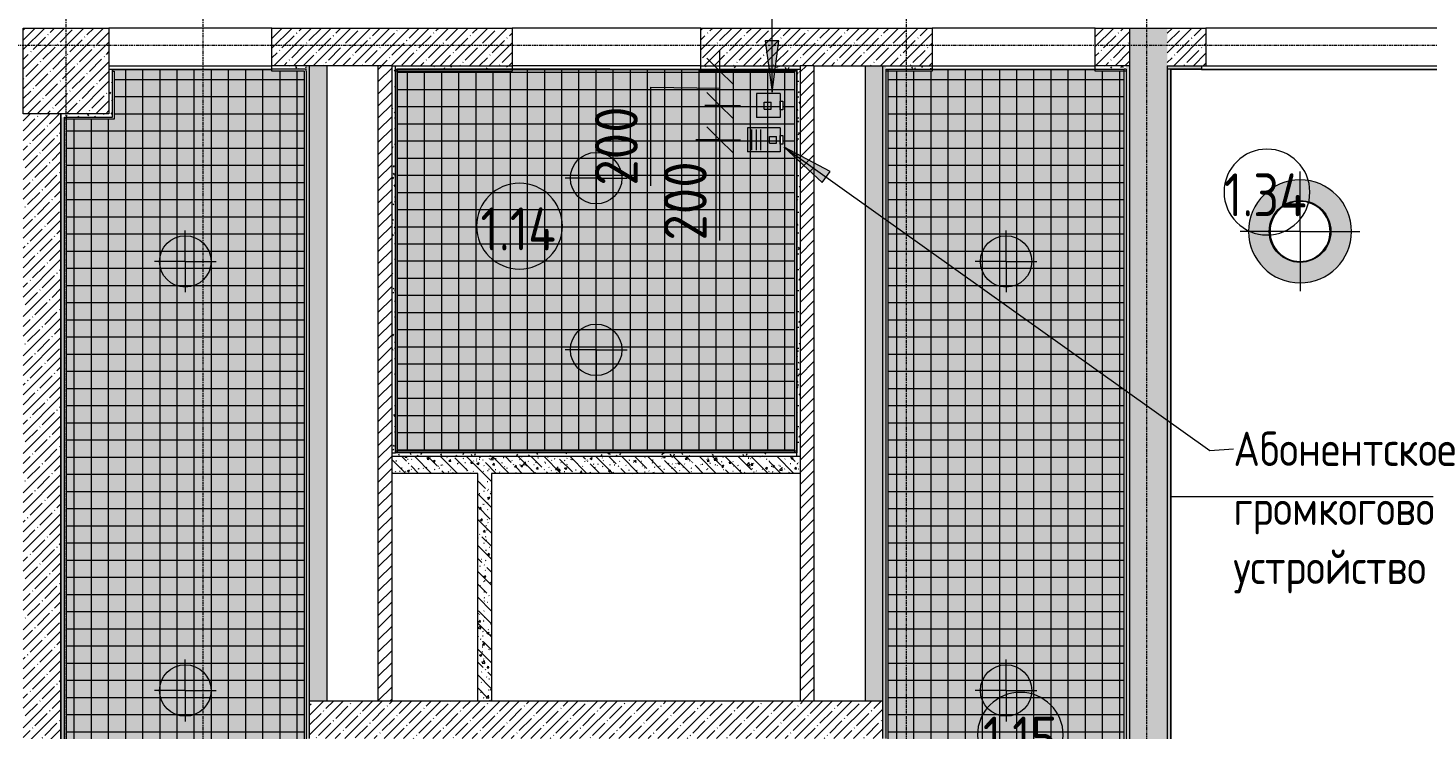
# Model space of a CAD drawing. Header units: millimetres. Extents: x 35928 to 232966, y -8553 to 29000.
# Drawn here: x 65438 to 73600, y 3810 to 7900 of the extents above; entities that cross this region are included whole.
import ezdxf

# ---------------------------------------------------------------- set-up
doc = ezdxf.new("R2010")
doc.units = ezdxf.units.MM
doc.linetypes.add('Осевая', pattern=[31.75, 6.35, -4.7625, 15.875, -4.7625])
for name, color, linetype, lineweight in [('A-ANNO-DIMS', 7, 'Continuous', 9), ('A-ANNO-DIMS-100', 7, 'Continuous', 9), ('A-ANNO-NOTE', 7, 'Continuous', 9), ('A-AREA-IDEN', 7, 'Continuous', 9), ('A-CLNG-PATT', 7, 'Continuous', 9), ('A-WALL', 7, 'Continuous', 9), ('I-WALL', 7, 'Continuous', 9), ('Q-SPCQ', 7, 'Continuous', 9), ('S-COLS', 7, 'Continuous', 9), ('S-STRS-MBND', 7, 'Continuous', 9), ('Оси-2', 7, 'Осевая', 9)]:
    doc.layers.add(name, color=color, linetype=linetype, lineweight=lineweight)
for name, color, linetype, lineweight, true_color in [('A-CLNG-1', 7, 'Continuous', 9, 0xeaeaea), ('A-WALL-1', 7, 'Continuous', 9, 0x3c3c3c), ('A-WALL-FNSH-1', 7, 'Continuous', 9, 0x3c3c3c), ('G-ANNO-TEXT-1', 7, 'Continuous', 9, 0x3c3c3c), ('I-WALL-1', 7, 'Continuous', 9, 0x535353), ('Q-SPCQ-3', 7, 'Continuous', 9, 0x008040), ('S-COLS-1', 9, 'Continuous', 9, 0x808080), ('S-COLS-2', 7, 'Continuous', 9, 0x3c3c3c)]:
    doc.layers.add(name, color=color, linetype=linetype, lineweight=lineweight, true_color=true_color)
doc.layers.add('A-CLNG-PATT-1', color=7, linetype='Continuous', lineweight=9, transparency=1)
doc.styles.add('GOST Common', font='GOST_Common.ttf', dxfattribs={"width": 0.9, "height": 250})
doc.styles.add('GOST Common_1', font='GOST_Common.ttf', dxfattribs={"width": 0.9, "height": 200})
doc.styles.add('ISOCPEUR', font='isocpeur.ttf', dxfattribs={"width": 0.9, "height": 250})
doc.dimstyles.new('ISO-2_5_0_9К_БОЛЬШОЙ_1', dxfattribs={"dimscale": 304.8, "dimtxt": 248.995294, "dimasz": 0.492126, "dimexe": 0.393701, "dimexo": 0.984252, "dimgap": 0, "dimtad": 1, "dimdec": 0, "dimrnd": 10, "dimzin": 0, "dimdsep": 46, "dimtxsty": 'ISOCPEUR', "dimblk1": 'OBLIQUE', "dimblk2": 'OBLIQUE', "dimsah": 1, "dimcen": 0.09, "dimdle": 0.393701, "dimazin": 0, "dimtfac": 1, "dimtdec": 4, "dimtix": 1, "dimtmove": 1, "dimatfit": 3, "dimfxl": 1, "dimtvp": 1, "dimtolj": 1, "dimtzin": 0, "dimarcsym": 2})
pattern_1 = [(45, (0, 0), (-57.02463, 57.02463), []), (45, (57.025, 0), (-57.02463, 57.02463), [100.806, -20.161, 3.353, -16.808])]
pattern_2 = [(45, (0, 0), (-35.35534, 35.35534), [])]
pattern_3 = [(135, (0, 0), (-75.43415, -75.43415), [106.68, -17.78, 3.556, -17.78]), (135, (0, 75.39), (-75.43415, -75.43415), []), (50, (0, 0), (127.52922, -11.15758), [13.335, -146.685]), (355, (0, 0), (-24.66966, 133.74002), [10.668, -117.348]), (100.451, (10.63, -0.93), (102.85973, 122.58178), [11.333, -124.663]), (46.184, (0, 35.56), (189.75516, -29.43036), [20.002, -220.027]), (96.636, (15.81, 33.1), (166.1822, 173.1996), [17, -186.995]), (351.184, (0, 35.56), (166.18393, 173.1976), [16.002, -176.022]), (21, (17.78, 26.67), (106.13027, -71.58603), [13.335, -146.685]), (326, (17.78, 26.67), (43.26188, 128.93175), [10.668, -117.348]), (71.451, (26.62, 20.7), (149.39198, 57.34505), [11.333, -124.663]), (37.5, (0, 0), (2.162228, 59.188357), [3.353, -112.573, 3.353, -115.773, -117.792]), (37.5, (0, 0), (2.162228, 59.188357), [-235.052, 3.353, -114.44]), (7.5, (0, 0), (46.77386, 70.12615), [3.353, -64.567, 3.353, -109.906, -44.894]), (7.5, (0, 0), (46.77386, 70.12615), [-181.178, 3.353, -41.542]), (327.5, (-39.65, 0), (94.91367, -4.010093), [3.353, -41.097, 3.353, -135.331, -184.023]), (327.5, (-39.65, 0), (94.91367, -4.010093), [-183.134, 3.353, -180.67]), (317.5, (-57.43, 0), (103.69057, 17.79882), [3.353, -54.432, 3.353, -88.748, -130.683]), (317.5, (-57.43, 0), (103.69057, 17.79882), [-149.885, 3.353, -127.33])]
pattern_4 = [(0, (0, 0), (121.92, 30.48), [10.058, -81.382, 10.058, -81.382, -487.68]), (0, (0, 0), (121.92, 30.48), [-182.88, 10.058, -172.822, 10.058, -81.382, -213.36]), (0, (0, 0), (121.92, 30.48), [-457.2, 10.058, -50.902, 10.058, -142.342]), (120, (45.72, 15.24), (-87.356454, 90.345817), [10.058, -81.382, 10.058, -81.382, -487.68]), (120, (45.72, 15.24), (-87.356454, 90.345817), [-182.88, 10.058, -172.822, 10.058, -81.382, -213.36]), (120, (45.72, 15.24), (-87.356454, 90.345817), [-457.2, 10.058, -50.902, 10.058, -142.342]), (240, (60.96, 76.2), (-34.563546, -120.825817), [10.058, -81.382, 10.058, -81.382, -487.68]), (240, (60.96, 76.2), (-34.563546, -120.825817), [-182.88, 10.058, -172.822, 10.058, -81.382, -213.36]), (240, (60.96, 76.2), (-34.563546, -120.825817), [-457.2, 10.058, -50.902, 10.058, -142.342])]

# ---------------------------------------------------------------- blocks, each defined once
blk = doc.blocks.new('BSC_Колонна _Прямоугольная - 500х500-V13-Сводный план потолков 1 этажа в осях 12-23')
at = {"layer": 'S-COLS-1'}
h = blk.add_hatch(dxfattribs=at)
h.set_pattern_fill('FP_15', color=256, style=0, pattern_type=2)
h.set_pattern_definition([(45, (-65660, -7650), (-57.02463, 57.02463), []), (45, (-65602.975, -7650), (-57.02463, 57.02463), [100.806, -20.161, 3.353, -16.808])])
h.paths.add_polyline_path([(-250, -250), (250, -250), (250, 250), (-250, 250)])
at = {"layer": 'S-COLS-2'}
for p, q in [((-250, 250), (250, 250)), ((-250, -250), (-250, 250)), ((250, 250), (250, -250)), ((250, -250), (-250, -250))]:
    blk.add_line(p, q, dxfattribs=at)
blk = doc.blocks.new('Проводная влагозащищенная кнопка вызова - Вызывная панель экстренной видеосвязи 2-29717108-Сводный план потолков 1 этажа в осях 12-23')
at = {"layer": 'Q-SPCQ'}
for p, q in [((194.5, 229.8), (54.5, 229.8)), ((54.5, 91.2), (54.5, 229.8)), ((104.1, 184.7), (104.1, 144.7)), ((104.1, 184.7), (144.1, 184.7)), ((144.1, 184.7), (144.1, 144.7)), ((194.5, 91.2), (194.5, 229.8)), ((194.5, 91.2), (54.5, 91.2)), ((104.1, 144.7), (144.1, 144.7))]:
    blk.add_line(p, q, dxfattribs=at)
at = {"layer": 'Q-SPCQ-3'}
for p, q in [((99.5, 91.2), (149.5, 91.2)), ((99.5, 76.2), (99.5, 91.2)), ((149.5, 91.2), (149.5, 76.2)), ((149.5, 76.2), (99.5, 76.2))]:
    blk.add_line(p, q, dxfattribs=at)
blk = doc.blocks.new('Вызывная панель экстренной видеосвязи1 - Вызывная панель экстренной видеосвязи 2-29716235-Сводный план потолков 1 этажа в осях 12-23')
at = {"layer": 'Q-SPCQ'}
for p, q in [((194.5, 282.7), (54.5, 282.7)), ((54.5, 91.2), (54.5, 282.7)), ((64.5, 256.2), (184.5, 256.2)), ((194.5, 91.2), (194.5, 282.7)), ((64.5, 229.8), (184.5, 229.8)), ((64.5, 203.4), (184.5, 203.4)), ((194.5, 91.2), (54.5, 91.2)), ((104.5, 153.4), (104.5, 113.4)), ((104.5, 153.4), (144.5, 153.4)), ((104.5, 113.4), (144.5, 113.4)), ((144.5, 153.4), (144.5, 113.4))]:
    blk.add_line(p, q, dxfattribs=at)
at = {"layer": 'Q-SPCQ-3'}
for p, q in [((99.5, 91.2), (149.5, 91.2)), ((99.5, 76.2), (99.5, 91.2)), ((149.5, 91.2), (149.5, 76.2)), ((149.5, 76.2), (99.5, 76.2))]:
    blk.add_line(p, q, dxfattribs=at)
blk = doc.blocks.new('Марка_Помещения - Номер-25198446-Сводный план потолков 1 этажа в осях 12-23')
at = {"layer": 'A-AREA-IDEN'}
for start, end in [(360, 180), (180, 360)]:
    blk.add_arc((0, 0), 2.5, start, end, dxfattribs=at)
blk = doc.blocks.new('DIMBLOCK51-Сводный план потолков 1 этажа в осях 12-23')
at = {"layer": 'A-ANNO-DIMS-100', "lineweight": 20}
for p, q in [((69471.2, 7449), (69396.2, 7524)), ((69471.2, 7449), (69546.2, 7374)), ((69471.2, 7249), (69396.2, 7324)), ((69471.2, 7249), (69546.2, 7174))]:
    blk.add_line(p, q, dxfattribs=at)
at = {"layer": 'A-ANNO-DIMS-100'}
for p, q in [((69384.7, 7449), (69591.2, 7449)), ((69471.2, 7449), (69384.7, 7449)), ((69471.2, 7129), (69471.2, 7449)), ((69471.2, 7235.1), (69471.2, 7349)), ((69331.8, 7249), (69591.2, 7249)), ((69471.2, 7249), (69331.8, 7249)), ((69471.2, 6661.1), (69471.2, 7235.1))]:
    blk.add_line(p, q, dxfattribs=at)
at = {"layer": 'A-ANNO-DIMS-100', "color": 0, "insert": (69144.6, 6661.1), "char_height": 250, "width": 568.858, "attachment_point": 1, "rotation": 90, "line_spacing_factor": 1.149209, "style": 'ISOCPEUR'}
blk.add_mtext('200', dxfattribs=at)
blk = doc.blocks.new('_Oblique')
at = {"color": 0, "linetype": 'ByBlock', "lineweight": -2}
blk.add_line((-0.5, -0.5), (0.5, 0.5), dxfattribs=at)
blk = doc.blocks.new('DIMBLOCK52-Сводный план потолков 1 этажа в осях 12-23')
at = {"layer": 'A-ANNO-DIMS-100'}
for p, q in [((69471.2, 7449), (69471.2, 7769)), ((69665.2, 7649), (69351.2, 7649)), ((69471.2, 7649), (69665.2, 7649)), ((69069.4, 7555.3), (69471.2, 7549)), ((69069.4, 6981.2), (69069.4, 7555.3)), ((69384.7, 7449), (69591.2, 7449)), ((69471.2, 7449), (69384.7, 7449))]:
    blk.add_line(p, q, dxfattribs=at)
at = {"layer": 'A-ANNO-DIMS-100', "lineweight": 20}
for p, q in [((69471.2, 7649), (69396.2, 7724)), ((69471.2, 7649), (69546.2, 7574)), ((69471.2, 7449), (69396.2, 7524)), ((69471.2, 7449), (69546.2, 7374))]:
    blk.add_line(p, q, dxfattribs=at)
at = {"layer": 'A-ANNO-DIMS-100', "color": 0, "insert": (68742.8, 6981.2), "char_height": 250, "width": 568.858, "attachment_point": 1, "rotation": 90, "line_spacing_factor": 1.149209, "style": 'ISOCPEUR'}
blk.add_mtext('200', dxfattribs=at)

msp = doc.modelspace()

# ---------------------------------------------------------------- hatches: boundary and pattern name
at = {"layer": 'A-CLNG-PATT'}
h = msp.add_hatch(dxfattribs=at)
h.set_pattern_fill('FP_60', color=256, style=0, pattern_type=2)
h.set_pattern_definition([(90, (67007.5, 3900), (100, -6e-15), []), (0, (67007.5, 3900), (0, -100), [])])
h.paths.add_polyline_path([(66650.7, 140), (67060, 140), (67060, 151), (68354, 151), (68354, 3729), (67049, 3729), (67049, 7649), (66860, 7649), (66860, 7660), (65930, 7660), (65930, 7649), (65941, 7649), (65941, 7369), (65661, 7369), (65661, 526.5), (66171, 526.5), (66171, 140)])
h = msp.add_hatch(dxfattribs=at)
h.set_pattern_fill('FP_59', color=256, style=0, pattern_type=2)
h.set_pattern_definition([(180, (68750, 6542.5), (1e-14, 100), []), (90, (68750, 6542.5), (100, -6e-15), [])])
h.paths.add_polyline_path([(67591, 5436), (69909, 5436), (69909, 7649), (69360, 7649), (69360, 7660), (68260, 7660), (68260, 7649), (67591, 7649), (67591, 6284.1)])
h.paths.add_polyline_path([(69823.3, 7223.5), (69823.3, 7273.5), (69838.3, 7273.5), (69838.3, 7223.5)])
h.paths.add_polyline_path([(69838.3, 7423.5), (69823.3, 7423.5), (69823.3, 7473.5), (69838.3, 7473.5)])
h = msp.add_hatch(dxfattribs=at)
h.set_pattern_fill('FP_61', color=256, style=0, pattern_type=2)
h.set_pattern_definition([(90, (70502.5, 3900), (100, -6e-15), []), (0, (70502.5, 3900), (0, -100), [])])
h.paths.add_polyline_path([(71560, 140), (71560, 151), (71549, 151), (71549, 526.5), (71829, 526.5), (71829, 7649), (71660, 7649), (71660, 7660), (70710, 7660), (70710, 7649), (70451, 7649), (70451, 3729), (69176, 3729), (69176, 151), (70660, 151), (70660, 140), (71549, 140)])
at = {"layer": 'A-CLNG-PATT-1'}
for points in [[(66650.7, 140), (67060, 140), (67060, 151), (68354, 151), (68354, 3729), (67049, 3729), (67049, 7649), (66860, 7649), (66860, 7660), (65930, 7660), (65930, 7649), (65941, 7649), (65941, 7369), (65661, 7369), (65661, 526.5), (66171, 526.5), (66171, 140)], [(71560, 140), (71560, 151), (71549, 151), (71549, 526.5), (71829, 526.5), (71829, 7649), (71660, 7649), (71660, 7660), (70710, 7660), (70710, 7649), (70451, 7649), (70451, 3729), (69176, 3729), (69176, 151), (70660, 151), (70660, 140), (71549, 140)]]:
    msp.add_hatch(color=256, dxfattribs=at).paths.add_polyline_path(points)
h = msp.add_hatch(color=256, dxfattribs=at)
h.paths.add_polyline_path([(69909, 5436), (69909, 7649), (69360, 7649), (69360, 7659), (68260, 7659), (68260, 7649), (67591, 7649), (67591, 5436)])
h.paths.add_polyline_path([(69823.3, 7223.5), (69823.3, 7273.5), (69838.3, 7273.5), (69838.3, 7223.5)])
h.paths.add_polyline_path([(69823.3, 7423.5), (69823.3, 7473.5), (69838.3, 7473.5), (69838.3, 7423.5)])
h = msp.add_hatch(color=256, dxfattribs=at)
h.paths.add_polyline_path([(72853.8, 6414.9), (72912.3, 6420.6), (72968.6, 6437.7), (73020.4, 6465.4), (73065.9, 6502.7), (73103.2, 6548.2), (73130.9, 6600), (73148, 6656.3), (73153.8, 6714.9), (73148, 6773.4), (73130.9, 6829.7), (73103.2, 6881.5), (73065.9, 6927), (73020.4, 6964.3), (72968.6, 6992), (72912.3, 7009.1), (72853.8, 7014.9), (72795.2, 7009.1), (72739, 6992), (72687.1, 6964.3), (72641.6, 6927), (72604.3, 6881.5), (72576.6, 6829.7), (72559.5, 6773.4), (72553.8, 6714.9), (72559.5, 6656.3), (72576.6, 6600), (72604.3, 6548.2), (72641.6, 6502.7), (72687.1, 6465.4), (72739, 6437.7), (72795.2, 6420.6)])
h.paths.add_polyline_path([(72853.8, 6539.9), (72808.5, 6545.8), (72766.3, 6563.3), (72730, 6591.1), (72702.2, 6627.4), (72684.7, 6669.6), (72678.8, 6714.9), (72684.7, 6760.1), (72702.2, 6802.4), (72730, 6838.6), (72766.3, 6866.4), (72808.5, 6883.9), (72853.8, 6889.9), (72899.1, 6883.9), (72941.3, 6866.4), (72977.5, 6838.6), (73005.3, 6802.4), (73022.8, 6760.1), (73028.8, 6714.9), (73022.8, 6669.6), (73005.3, 6627.4), (72977.5, 6591.1), (72941.3, 6563.3), (72899.1, 6545.8)])
at = {"layer": 'G-ANNO-TEXT-1'}
for points in [[(69775.7, 7525.9), (69815.2, 7825.9), (69736.2, 7825.9)], [(69846.6, 7205.4), (70068.1, 6999.2), (70113.9, 7063.6)]]:
    msp.add_hatch(color=256, dxfattribs=at).paths.add_polyline_path(points)
at = {"layer": 'I-WALL'}
h = msp.add_hatch(dxfattribs=at)
h.set_pattern_fill('FP_1', color=256, style=0, pattern_type=2)
h.set_pattern_definition(pattern_1)
h.paths.add_polyline_path([(71860, 7680), (71860, 7900), (71660, 7900), (71660, 7680), (71734.6, 7680)])
h.paths.add_polyline_path([(70282, 7680), (70710, 7680), (70710, 7900), (69360, 7900), (69360, 7680), (70020, 7680)])
h.paths.add_polyline_path([(67580, 7680), (68260, 7680), (68260, 7900), (66860, 7900), (66860, 7680), (67560, 7680)])
h = msp.add_hatch(dxfattribs=at)
h.set_pattern_fill('FP_1', color=256, style=0, pattern_type=2)
h.set_pattern_definition(pattern_1)
h.paths.add_polyline_path([(71860, -100), (72080, -100), (72080, 7900), (71860, 7900), (71860, 120)])
h = msp.add_hatch(dxfattribs=at)
h.set_pattern_fill('FP_1', color=256, style=0, pattern_type=2)
h.set_pattern_definition(pattern_1)
h.paths.add_polyline_path([(75480, 7680), (75700, 7680), (75700, 7900), (73705, 7900), (73705, 7680), (75365.9, 7680)])
h.paths.add_polyline_path([(72080, 7680), (72305, 7680), (72305, 7900), (72080, 7900)])
h = msp.add_hatch(dxfattribs=at)
h.set_pattern_fill('FP_58', color=256, style=0, pattern_type=2)
h.set_pattern_definition(pattern_4)
h.paths.add_polyline_path([(67060, 7660), (67060, 7680), (66860, 7680), (66860, 7660)])
h = msp.add_hatch(dxfattribs=at)
h.set_pattern_fill('FP_58', color=256, style=0, pattern_type=2)
h.set_pattern_definition(pattern_4)
h.paths.add_polyline_path([(67080, 3760), (67080, 7680), (67060, 7680), (67060, 3760)])
h = msp.add_hatch(dxfattribs=at)
h.set_pattern_fill('FP_22', color=256, style=0, pattern_type=2)
h.set_pattern_definition(pattern_3)
h.paths.add_polyline_path([(67180, 3980), (67180, 7680), (67080, 7680), (67080, 3980)])
h = msp.add_hatch(dxfattribs=at)
h.set_pattern_fill('FP_38', color=256, style=0, pattern_type=2)
h.set_pattern_definition(pattern_2)
h.paths.add_polyline_path([(67560, 3980), (67560, 7680), (67480, 7680), (67480, 3980)])
h = msp.add_hatch(dxfattribs=at)
h.set_pattern_fill('FP_58', color=256, style=0, pattern_type=2)
h.set_pattern_definition(pattern_4)
h.paths.add_polyline_path([(67560, 5425), (67580, 5426), (67580, 7680), (67560, 7680), (67560, 6284.1)])
h = msp.add_hatch(dxfattribs=at)
h.set_pattern_fill('FP_58', color=256, style=0, pattern_type=2)
h.set_pattern_definition(pattern_4)
h.paths.add_polyline_path([(69360, 7660), (69940, 7660), (69940, 7680), (69360, 7680)])
h.paths.add_polyline_path([(67580, 7660), (68260, 7660), (68260, 7680), (67580, 7680)])
h = msp.add_hatch(dxfattribs=at)
h.set_pattern_fill('FP_38', color=256, style=0, pattern_type=2)
h.set_pattern_definition(pattern_2)
h.paths.add_polyline_path([(69940, 3980), (70020, 3980), (70020, 7680), (69940, 7680), (69940, 4426.8)])
h = msp.add_hatch(dxfattribs=at)
h.set_pattern_fill('FP_22', color=256, style=0, pattern_type=2)
h.set_pattern_definition(pattern_3)
h.paths.add_polyline_path([(70420, 3980), (70420, 7680), (70320, 7680), (70320, 3980)])
h = msp.add_hatch(dxfattribs=at)
h.set_pattern_fill('FP_58', color=256, style=0, pattern_type=2)
h.set_pattern_definition(pattern_4)
h.paths.add_polyline_path([(70440, 3760), (70440, 7680), (70420, 7680), (70420, 3760)])
h = msp.add_hatch(dxfattribs=at)
h.set_pattern_fill('FP_58', color=256, style=0, pattern_type=2)
h.set_pattern_definition(pattern_4)
h.paths.add_polyline_path([(70451, 7660), (70710, 7660), (70710, 7680), (70440, 7680), (70440, 7660)])
h.paths.add_polyline_path([(71840, 7660), (71840, 7680), (71660, 7680), (71660, 7660), (71829, 7660)])
h = msp.add_hatch(dxfattribs=at)
h.set_pattern_fill('FP_58', color=256, style=0, pattern_type=2)
h.set_pattern_definition(pattern_4)
h.paths.add_polyline_path([(71860, 140), (71860, 7680), (71840, 7680), (71840, 140)])
h = msp.add_hatch(dxfattribs=at)
h.set_pattern_fill('FP_58', color=256, style=0, pattern_type=2)
h.set_pattern_definition(pattern_4)
h.paths.add_polyline_path([(72280, 7660), (72280, 7680), (72080, 7680), (72080, 7660), (72100, 7660)])
h.paths.add_polyline_path([(73730, 7660), (75460, 7660), (75460, 7680), (73730, 7680)])
h = msp.add_hatch(dxfattribs=at)
h.set_pattern_fill('FP_58', color=256, style=0, pattern_type=2)
h.set_pattern_definition(pattern_4)
h.paths.add_polyline_path([(65924.5, 7380), (65930, 7380), (65930, 7660), (65910, 7660), (65910, 7380)])
h = msp.add_hatch(dxfattribs=at)
h.set_pattern_fill('FP_58', color=256, style=0, pattern_type=2)
h.set_pattern_definition(pattern_4)
h.paths.add_polyline_path([(69940, 5405), (69940, 7660), (69920, 7660), (69920, 5405)])
h = msp.add_hatch(dxfattribs=at)
h.set_pattern_fill('FP_58', color=256, style=0, pattern_type=2)
h.set_pattern_definition(pattern_4)
h.paths.add_polyline_path([(72100, 120), (72100, 7660), (72080, 7660), (72080, 120)])
h = msp.add_hatch(dxfattribs=at)
h.set_pattern_fill('FP_1', color=256, style=0, pattern_type=2)
h.set_pattern_definition(pattern_1)
h.paths.add_polyline_path([(65630, 400), (65630, 7400), (65410, 7400), (65410, 400)])
h = msp.add_hatch(dxfattribs=at)
h.set_pattern_fill('FP_58', color=256, style=0, pattern_type=2)
h.set_pattern_definition(pattern_4)
h.paths.add_polyline_path([(65650, 7380), (65910, 7380), (65910, 7400), (65630, 7400), (65630, 7380)])
h = msp.add_hatch(dxfattribs=at)
h.set_pattern_fill('FP_58', color=256, style=0, pattern_type=2)
h.set_pattern_definition(pattern_4)
h.paths.add_polyline_path([(65630, 420), (65650, 421), (65650, 7380), (65630, 7380), (65630, 552.5)])
h = msp.add_hatch(dxfattribs=at)
h.set_pattern_fill('FP_58', color=256, style=0, pattern_type=2)
h.set_pattern_definition(pattern_4)
h.paths.add_polyline_path([(69920, 5405), (69920, 5425), (67560, 5425), (67560, 5405)])
h = msp.add_hatch(dxfattribs=at)
h.set_pattern_fill('FP_22', color=256, style=0, pattern_type=2)
h.set_pattern_definition(pattern_3)
h.paths.add_polyline_path([(69940, 5305), (69940, 5405), (67560, 5405), (67560, 5305), (68140, 5305)])
h = msp.add_hatch(dxfattribs=at)
h.set_pattern_fill('FP_22', color=256, style=0, pattern_type=2)
h.set_pattern_definition(pattern_3)
h.paths.add_polyline_path([(68140, 3980), (68140, 5305), (68060, 5305), (68060, 3980)])
h = msp.add_hatch(dxfattribs=at)
h.set_pattern_fill('FP_1', color=256, style=0, pattern_type=2)
h.set_pattern_definition(pattern_1)
h.paths.add_polyline_path([(70282, 3760), (70420, 3760), (70420, 3980), (67080, 3980), (67080, 3760), (69145, 3760)])

# ---------------------------------------------------------------- linework, layer by layer
at = {"layer": 'A-ANNO-NOTE'}
for p, q in [((68750, 7025), (68750, 7205)), ((68750, 7025), (68570, 7025)), ((68750, 7025), (68750, 6845)), ((68750, 7025), (68930, 7025)), ((72853.8, 6714.9), (72853.8, 7063.8)), ((66355, 6540), (66355, 6720)), ((71140, 6540), (71140, 6720)), ((72853.8, 6714.9), (72504.9, 6714.9)), ((72853.8, 6714.9), (72853.8, 6366)), ((72853.8, 6714.9), (73202.7, 6714.9)), ((66355, 6540), (66175, 6540)), ((66355, 6540), (66535, 6540)), ((66355, 6540), (66355, 6360)), ((71140, 6540), (70960, 6540)), ((71140, 6540), (71320, 6540)), ((71140, 6540), (71140, 6360)), ((68750, 6025), (68750, 6205)), ((68750, 6025), (68570, 6025)), ((68750, 6025), (68750, 5845)), ((68750, 6025), (68930, 6025)), ((66355, 4040), (66355, 4220)), ((71140, 4040), (71140, 4220)), ((66355, 4040), (66175, 4040)), ((66355, 4040), (66535, 4040)), ((66355, 4040), (66355, 3860)), ((71140, 4040), (70960, 4040)), ((71140, 4040), (71320, 4040)), ((71140, 4040), (71140, 3860))]:
    msp.add_line(p, q, dxfattribs=at)
for centre, radius in [((68750, 7025), 150), ((72853.8, 6714.9), 180), ((66355, 6540), 150), ((71140, 6540), 150), ((68750, 6025), 150), ((66355, 4040), 150), ((71140, 4040), 150)]:
    msp.add_circle(centre, radius, dxfattribs=at)
at = {"layer": 'A-CLNG-1'}
msp.add_line((68829.5, 7660), (68260, 7660), dxfattribs=at)
for radius, start, end in [(300, 0, 180), (300, 0, 180), (175, 0, 180), (175, 0, 180), (300, 180, 360), (300, 180, 360), (175, 180, 0), (175, 180, 0)]:
    msp.add_arc((72853.8, 6714.9), radius, start, end, dxfattribs=at)
at = {"layer": 'A-WALL'}
for p, q in [((67560, 7680), (67080, 7680)), ((67580, 5425), (67580, 7680)), ((70020, 7680), (69940, 7680)), ((65930, 7380), (65930, 7660)), ((67580, 7660), (67591, 7660)), ((70440, 7660), (70451, 7660)), ((70440, 3760), (70440, 7660)), ((71840, 7660), (71829, 7660)), ((71840, 7660), (71840, 140)), ((72280, 7660), (72080, 7660)), ((72100, 140), (72100, 7660)), ((72100, 7659), (72100.4, 7659)), ((65650, 7380), (65661, 7380)), ((65650, 552.5), (65650, 7380)), ((67591, 5425), (67580, 5425)), ((69920, 5425), (69909, 5425))]:
    msp.add_line(p, q, dxfattribs=at)
at = {"layer": 'A-WALL-1'}
for p, q in [((66860, 7900), (68260, 7900)), ((66860, 7660), (66860, 7900)), ((68260, 7900), (68260, 7660)), ((69360, 7900), (70710, 7900)), ((69360, 7660), (69360, 7900)), ((70710, 7900), (70710, 7660)), ((71660, 7660), (71660, 7900)), ((71660, 7900), (72305, 7900)), ((71860, 7900), (71860, 515.5)), ((72305, 7900), (72305, 7680)), ((67080, 7680), (66860, 7680)), ((67080, 3760), (67080, 7680)), ((67180, 7680), (67180, 3980)), ((67480, 3980), (67480, 7680)), ((67560, 3980), (67560, 7680)), ((67560, 7680), (68260, 7680)), ((69360, 7680), (69940, 7680)), ((69940, 7680), (69940, 3980)), ((70020, 7680), (70020, 3980)), ((70020, 7680), (70710, 7680)), ((70320, 3980), (70320, 7680)), ((70420, 7680), (70420, 3760)), ((71860, 7680), (71660, 7680)), ((72080, 7680), (72080, 120)), ((72080, 7680), (72305, 7680)), ((72280, 7680), (72280, 7660)), ((65910, 7660), (65930, 7660)), ((67060, 7660), (66860, 7660)), ((67060, 7649), (67060, 7660)), ((68260, 7660), (67591, 7660)), ((69920, 7660), (69940, 7660)), ((65630, 7400), (65630, 420)), ((65630, 400), (65630, 7400)), ((67560, 5425), (67580, 5425)), ((67560, 5405), (69940, 5405)), ((69920, 5405), (69920, 5425)), ((68060, 5305), (67560, 5305)), ((68060, 3980), (68060, 5305)), ((69940, 5305), (68140, 5305)), ((68140, 5305), (68140, 3980)), ((67080, 3980), (70420, 3980))]:
    msp.add_line(p, q, dxfattribs=at)
at = {"layer": 'A-WALL-FNSH-1'}
for p, q in [((65930, 7649), (65941, 7649)), ((65941, 7649), (65941, 7369)), ((66860, 7649), (66860, 7660)), ((67049, 7649), (66860, 7649)), ((67049, 3729), (67049, 7649)), ((67060, 7649), (67060, 3740)), ((68260, 7659), (67580, 7659)), ((68260, 7649), (67580, 7649)), ((67581, 7659), (67581, 5426)), ((67591, 7660), (67591, 5425)), ((68260, 7660), (68260, 7649)), ((69360, 7660), (69920, 7660)), ((69360, 7649), (69360, 7660)), ((69360, 7659), (69920, 7659)), ((69920, 7649), (69360, 7649)), ((69909, 5425), (69909, 7660)), ((69919, 7659), (69919, 5425)), ((69920, 7660), (69920, 5425)), ((70710, 7649), (70440, 7649)), ((70451, 7660), (70710, 7660)), ((70451, 7660), (70451, 3729)), ((70710, 7660), (70710, 7649)), ((71660, 7660), (71829, 7660)), ((71660, 7649), (71660, 7660)), ((71840, 7649), (71660, 7649)), ((71829, 526.5), (71829, 7660)), ((72101, 7659), (72101, 1640.5)), ((72280, 7659), (72101.4, 7659)), ((72280, 7660), (72280, 7659)), ((65941, 7369), (65650, 7369)), ((65661, 7380), (65930, 7380)), ((65661, 7380), (65661, 526.5)), ((67580, 5436), (69920, 5436)), ((67580, 5426), (69919, 5426)), ((69909, 5425), (67591, 5425))]:
    msp.add_line(p, q, dxfattribs=at)
at = {"layer": 'G-ANNO-TEXT-1'}
for p, q in [((69775.7, 7525.9), (69775.7, 8928.5)), ((69815.2, 7825.9), (69736.2, 7825.9)), ((69736.2, 7825.9), (69775.7, 7525.9)), ((69775.7, 7525.9), (69815.2, 7825.9)), ((69846.6, 7205.4), (70068.1, 6999.2)), ((70113.9, 7063.6), (69846.6, 7205.4)), ((69846.6, 7205.4), (72328.3, 5438.5)), ((70068.1, 6999.2), (70113.9, 7063.6)), ((72328.3, 5438.5), (72465.3, 5448.3))]:
    msp.add_line(p, q, dxfattribs=at)
at = {"layer": 'I-WALL-1'}
for p, q in [((66860, 7900), (65910, 7900)), ((69360, 7900), (68260, 7900)), ((71660, 7900), (70710, 7900)), ((73705, 7900), (72305, 7900)), ((65910, 7680), (66860, 7680)), ((69360, 7680), (68260, 7680)), ((70710, 7680), (71660, 7680)), ((72305, 7680), (73705, 7680)), ((65930, 7660), (66860, 7660)), ((65930, 7659), (66860, 7659)), ((65931, 7649), (65931, 7659)), ((68260, 7659), (69360, 7659)), ((68829.5, 7660), (69360, 7660)), ((70710, 7660), (71660, 7660)), ((70710, 7659), (71660, 7659)), ((72100.4, 7659), (72101.4, 7659)), ((72100.4, 7659), (72100.4, 140)), ((72101.4, 141), (72101.4, 7659)), ((72280, 7660), (73730, 7660)), ((72280, 7659), (73730, 7659)), ((72100, 5420.4), (72101, 5420.4)), ((72100.4, 5210), (72101.4, 5210))]:
    msp.add_line(p, q, dxfattribs=at)
at = {"layer": 'S-STRS-MBND'}
msp.add_line((72100, 5169.7), (73630, 5169.7), dxfattribs=at)
at = {"layer": 'Оси-2'}
for p, q in [((65660, 593.7), (65660, 24898.1)), ((66460, 593.7), (66460, 24898.1)), ((70560, 593.7), (70560, 24898.1)), ((71960, 593.7), (71960, 24898.1)), ((39228, 7800), (82300, 7800))]:
    msp.add_line(p, q, dxfattribs=at)

# ---------------------------------------------------------------- block references
at = {"layer": 'A-AREA-IDEN', "xscale": 99.99999999999993, "yscale": 99.99999999999993, "zscale": 99.99999999999993}
for p in [(72661, 6944.4), (68303.2, 6745.9), (71223, 3779.3)]:
    msp.add_blockref('Марка_Помещения - Номер-25198446-Сводный план потолков 1 этажа в осях 12-23', p, dxfattribs=at)
at = {"layer": 'Q-SPCQ-3', "rotation": 90}
for name, p in [('Проводная влагозащищенная кнопка вызова - Вызывная панель экстренной видеосвязи 2-29717108-Сводный план потолков 1 этажа в осях 12-23', (69914.5, 7324)), ('Вызывная панель экстренной видеосвязи1 - Вызывная панель экстренной видеосвязи 2-29716235-Сводный план потолков 1 этажа в осях 12-23', (69914.5, 7124))]:
    msp.add_blockref(name, p, dxfattribs=at)
at = {"layer": 'S-COLS'}
msp.add_blockref('BSC_Колонна _Прямоугольная - 500х500-V13-Сводный план потолков 1 этажа в осях 12-23', (65660, 7650), dxfattribs=at)

# ---------------------------------------------------------------- texts
at = {"layer": 'A-AREA-IDEN', "char_height": 250, "attachment_point": 1, "style": 'GOST Common'}
for s, insert, width in [('1.34', (72410.2, 7053), 627.721), ('1.14', (68075.8, 6854.5), 570), ('1.15', (71004.9, 3887.9), 548.354)]:
    msp.add_mtext(s, dxfattribs=dict(at, insert=insert, width=width))
at = {"layer": 'G-ANNO-TEXT-1', "char_height": 200, "attachment_point": 1, "style": 'GOST Common_1'}
for s, insert, width in [('Абонентское', (72465.3, 5548.3), 1796.582), ('громкоговорящее', (72465.3, 5204.4), 2460.379), ('устройство', (72465.3, 4860.4), 1601.772)]:
    msp.add_mtext(s, dxfattribs=dict(at, insert=insert, width=width))

# ---------------------------------------------------------------- dimensions: what is measured, and where the dimension line sits
at = {"layer": 'A-ANNO-DIMS'}
for base, p1, p2, override, picture, middle in [((69471.2, 7649), (69684.7, 7449), (69365.2, 7649), {"dimpost": '<>', "dimfxl": 376.961922}, 'DIMBLOCK52-Сводный план потолков 1 этажа в осях 12-23', (68909.5, 7265.7)), ((69471.2, 7449), (69631.8, 7249), (69684.7, 7449), {"dimpost": '<>', "dimfxl": 206.866811}, 'DIMBLOCK51-Сводный план потолков 1 этажа в осях 12-23', (69311.3, 6945.5))]:
    dim = msp.add_linear_dim(base=base, p1=p1, p2=p2, angle=90, dimstyle='ISO-2_5_0_9К_БОЛЬШОЙ_1', override=override, dxfattribs=at)
    dim.commit()
    dim.dimension.update_dxf_attribs({"geometry": picture, "text_midpoint": middle, "dimtype": 160, "text_rotation": 90})

doc.saveas('drawing.dxf')
